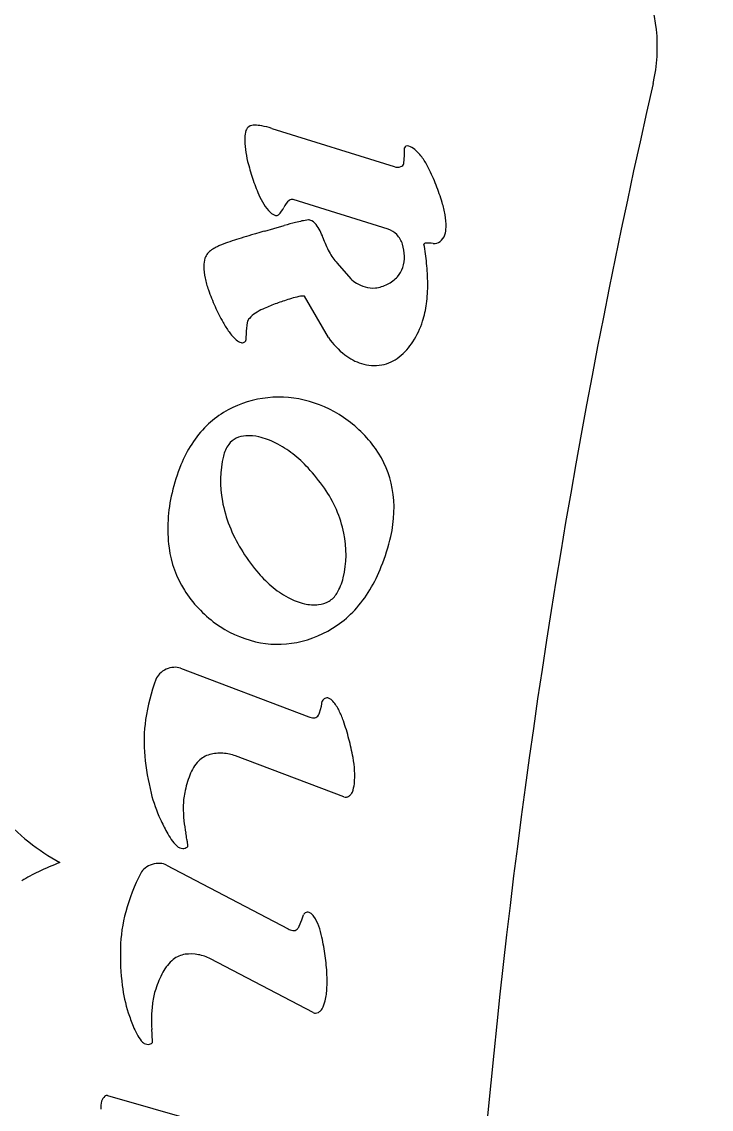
# Model space of a CAD drawing. Extents: x 7.4 to 31.4, y 13.7 to 28.6.
# Drawn here: x 29.354 to 31.445, y 22.021 to 25.318 of the extents above; entities that cross this region are included whole.
import ezdxf

# ---------------------------------------------------------------- set-up
doc = ezdxf.new("R2010")
doc.units = 0
doc.header["$MEASUREMENT"] = 0
doc.layers.add('APS_GEOMETRY', color=7, linetype='Continuous')

msp = doc.modelspace()

# ---------------------------------------------------------------- linework, layer by layer
at = {"layer": 'APS_GEOMETRY'}
for p, q in [((30.1116, 24.994948), (30.483014, 24.878863)), ((30.514378, 24.91333), (30.514261, 24.936017)), ((30.512676, 24.888124), (30.514378, 24.91333)), ((30.464833, 24.688933), (30.176893, 24.778929)), ((30.117936, 24.691378), (30.149778, 24.700408)), ((30.090732, 24.683601), (30.117936, 24.691378)), ((30.310129, 24.585944), (30.351103, 24.539163)), ((30.283432, 24.360583), (30.211261, 24.486094)), ((30.036891, 24.406753), (30.034604, 24.379671)), ((30.034604, 24.379671), (30.033547, 24.353233)), ((29.835184, 23.357963), (30.224059, 23.211152)), ((30.262313, 23.242926), (30.265109, 23.258676)), ((30.256864, 23.222926), (30.262313, 23.242926)), ((30.330799, 22.968137), (30.001924, 23.092296)), ((29.792818, 22.761063), (30.161065, 22.568263)), ((30.195053, 22.57598), (30.202883, 22.595173)), ((30.202883, 22.595173), (30.207564, 22.61047)), ((30.237605, 22.314115), (29.926176, 22.477168)), ((29.614107, 22.062669), (30.025211, 21.945287))]:
    msp.add_line(p, q, dxfattribs=at)
for centre, radius, start, end in [((30.781014, 25.243023), 0.5, 347.100475, 61.299397), ((54.662708, 19.773593), 24, 167.100475, 194.664928), ((30.053376, 24.98226), 0.020929, 121.457507, 162.643433), ((30.059335, 24.972519), 0.032348, 88.588829, 121.457507), ((30.056961, 24.876177), 0.128719, 79.102249, 88.588829), ((30.028862, 24.730229), 0.277347, 72.643433, 79.102249), ((30.244428, 24.960322), 0.214785, 178.304443, 187.916317), ((30.110922, 24.964274), 0.081221, 162.643433, 178.304443), ((30.366489, 24.977295), 0.338021, 187.916317, 194.091595), ((30.521661, 24.933704), 0.007753, 111.932839, 162.643433), ((30.523464, 24.929227), 0.012579, 72.643433, 111.932839), ((30.511723, 24.89166), 0.051939, 49.210847, 72.643433), ((30.452778, 24.823345), 0.142168, 35.110509, 49.210847), ((30.743047, 25.071821), 0.726262, 194.091595, 198.303406), ((30.369798, 24.765003), 0.243605, 26.666895, 35.110509), ((30.493217, 24.911507), 0.034202, 252.643433, 287.338586), ((30.499203, 24.892335), 0.014117, 287.338586, 342.643433), ((30.056346, 24.60758), 0.594367, 21.264184, 26.666895), ((30.627054, 25.033452), 0.604087, 198.303406, 203.360046), ((30.283722, 24.885163), 0.2301, 203.360046, 211.55757), ((29.955708, 24.568415), 0.702357, 16.686021, 21.264184), ((30.194471, 24.830347), 0.125359, 211.55757, 226.142976), ((30.204632, 24.728604), 0.062259, 129.58761, 154.51333), ((30.173087, 24.766751), 0.012758, 72.643433, 129.58761), ((30.317679, 24.676916), 0.324475, 9.948273, 16.686021), ((30.134255, 24.767679), 0.03845, 226.142976, 252.643433), ((30.125671, 24.740215), 0.009676, 252.643433, 313.588829), ((30.08031, 24.787867), 0.075466, 313.588829, 334.51333), ((30.434511, 24.697408), 0.205859, 359.464843, 9.948273), ((30.547384, 23.293764), 1.461758, 104.392611, 105.783653), ((30.297635, 24.266995), 0.456992, 101.904631, 104.392611), ((30.244202, 24.520453), 0.197964, 96.222973, 101.904631), ((30.224005, 24.705671), 0.011648, 72.643433, 96.222973), ((30.21634, 24.681147), 0.037341, 36.709935, 72.643433), ((30.133088, 24.61907), 0.14119, 18.454597, 36.709935), ((30.560056, 24.696235), 0.080309, 342.643433, 359.464843), ((30.688907, 22.501505), 2.262272, 107.22272, 107.954646), ((30.869729, 21.918181), 2.872979, 106.57323, 107.22272), ((30.851149, 21.980613), 2.807841, 106.240938, 106.57323), ((32.051075, 17.861428), 7.098238, 106.031946, 106.240938), ((30.510986, 24.74518), 0.257195, 198.454597, 208.986057), ((30.446677, 24.630841), 0.060863, 43.675772, 72.643433), ((30.434897, 24.619593), 0.077151, 18.005895, 43.675772), ((30.598156, 24.684327), 0.040391, 306.286235, 342.643433), ((30.213944, 24.133283), 0.569479, 118.350752, 120.029377), ((30.0712, 24.397825), 0.268884, 115.907728, 118.350752), ((30.004042, 24.536085), 0.115176, 110.212025, 115.907728), ((30.217406, 23.956554), 0.732735, 107.954646, 110.212025), ((30.395227, 24.6067), 0.118863, 0.571352, 18.005895), ((30.577143, 24.642506), 0.004109, 95.186494, 162.643433), ((29.905398, 24.520067), 0.679176, 5.533984, 10.491011), ((30.587505, 24.528347), 0.118738, 83.328345, 95.186494), ((30.604707, 24.675405), 0.029322, 263.328345, 306.286235), ((29.983532, 24.577861), 0.077853, 162.643433, 180.298643), ((29.953901, 24.587122), 0.046808, 141.984523, 162.643433), ((29.949721, 24.59039), 0.041502, 120.029377, 141.984523), ((30.465604, 24.720039), 0.205314, 208.986057, 220.777455), ((30.40163, 24.606763), 0.112461, 342.643433, 0.571352), ((30.087463, 24.578403), 0.181785, 180.298643, 191.826379), ((30.437734, 24.595479), 0.074634, 317.72541, 342.643433), ((29.843665, 24.514086), 0.741199, 0.789011, 5.533984), ((30.185315, 24.598892), 0.281759, 191.826379, 199.374413), ((30.406352, 24.592206), 0.07659, 223.832639, 240.236014), ((30.416066, 24.615178), 0.103918, 296.655672, 317.72541), ((30.487797, 24.705261), 0.602399, 199.374413, 204.534576), ((30.434592, 24.641588), 0.133477, 240.236014, 252.643433), ((30.417176, 24.585865), 0.075096, 252.643433, 276.814877), ((30.412926, 24.621433), 0.110917, 276.814877, 296.655672), ((30.176469, 24.518669), 0.408362, 352.226377, 0.789011), ((30.542472, 23.303707), 1.232802, 108.064497, 109.947381), ((30.284317, 24.095196), 0.400277, 104.759807, 108.064497), ((30.228359, 24.307591), 0.180633, 97.542829, 104.759807), ((30.206668, 24.471399), 0.015396, 72.643433, 97.542829), ((30.598199, 24.755654), 0.723758, 204.534576, 208.833382), ((30.11679, 24.352121), 0.098865, 123.280975, 137.528598), ((30.159509, 24.28704), 0.176713, 115.079662, 123.280975), ((30.275679, 24.038814), 0.450779, 109.947381, 115.079662), ((30.257889, 24.507554), 0.326187, 342.643433, 352.226377), ((30.20761, 24.54063), 0.277893, 208.833382, 215.773535), ((30.067592, 24.397158), 0.032166, 137.528598, 162.643433), ((30.332896, 24.484111), 0.247602, 326.728419, 342.643433), ((30.104455, 24.466304), 0.150751, 215.773535, 228.258802), ((30.030696, 24.38364), 0.039964, 228.258802, 252.643433), ((30.022292, 24.35675), 0.011792, 252.643433, 297.643433), ((30.022292, 24.35675), 0.011792, 297.643433, 342.643433), ((30.492557, 24.510743), 0.257451, 215.679914, 231.865168), ((30.370072, 24.459717), 0.203137, 309.145224, 326.728419), ((30.430458, 24.431644), 0.156888, 231.865168, 252.643433), ((30.425196, 24.391997), 0.115818, 280.027905, 309.145224), ((30.422619, 24.406566), 0.130613, 252.643433, 280.027905), ((30.134137, 23.853552), 0.32668, 98.840932, 121.107167), ((30.134043, 23.854155), 0.32607, 76.553618, 98.840932), ((30.125481, 23.818345), 0.362889, 55.770959, 76.553618), ((30.108335, 23.896312), 0.276739, 121.107167, 134.70791), ((30.112429, 23.79916), 0.386094, 35.629231, 55.770959), ((30.141104, 23.863208), 0.323319, 134.70791, 147.286568), ((30.192164, 23.830411), 0.384005, 147.286568, 157.955168), ((30.062296, 23.978229), 0.099865, 144.358159, 166.553618), ((30.029077, 24.002049), 0.058988, 115.35017, 144.358159), ((30.038368, 23.982437), 0.08069, 93.447348, 115.35017), ((30.041632, 23.928259), 0.134966, 76.553618, 93.447348), ((30.018268, 23.830539), 0.23544, 63.376007, 76.553618), ((29.985104, 23.764381), 0.309446, 51.887731, 63.376007), ((29.940539, 23.70757), 0.381651, 42.503205, 51.887731), ((30.185864, 23.851791), 0.295745, 9.902663, 35.629231), ((30.383627, 23.75288), 0.59057, 157.955168, 166.553618), ((30.282579, 23.925562), 0.326356, 166.553618, 190.705333), ((29.774112, 23.555051), 0.607393, 35.067369, 42.503205), ((29.968441, 23.691462), 0.369966, 11.938416, 35.067369), ((30.261451, 23.782091), 0.464951, 166.553618, 187.231381), ((30.124562, 23.841089), 0.357975, 346.553618, 9.902663), ((30.381003, 23.944169), 0.426524, 190.705333, 211.794355), ((30.029077, 23.704283), 0.30799, 346.553618, 11.938416), ((29.795104, 23.919859), 0.696718, 338.653157, 346.553618), ((30.110587, 23.762949), 0.312877, 187.231381, 212.506192), ((30.546751, 24.046915), 0.621535, 211.794355, 219.362221), ((30.348313, 23.884135), 0.364874, 219.362221, 229.244508), ((30.016888, 23.83318), 0.458598, 328.911248, 338.653157), ((30.295931, 23.823354), 0.284635, 229.244508, 241.784961), ((30.168206, 23.671018), 0.16494, 328.654128, 346.553618), ((30.158468, 23.793459), 0.369652, 212.506192, 234.064063), ((30.249396, 23.621565), 0.069874, 300.997366, 328.654128), ((30.080284, 23.794954), 0.38457, 317.368458, 328.911248), ((30.258538, 23.75366), 0.205544, 241.784961, 256.553618), ((30.240161, 23.676799), 0.126516, 256.553618, 276.056067), ((30.245298, 23.628386), 0.077832, 276.056067, 300.997366), ((30.130913, 23.748347), 0.315754, 304.62508, 317.368458), ((30.141074, 23.769462), 0.340014, 234.064063, 256.553618), ((30.122636, 23.760334), 0.330322, 281.328759, 304.62508), ((30.130047, 23.723342), 0.292594, 256.553618, 281.328759), ((29.819725, 23.292617), 0.068469, 114.317178, 134.766726), ((29.819725, 23.292617), 0.068469, 93.86763, 114.317178), ((29.818326, 23.31331), 0.047729, 69.317178, 93.86763), ((30.302691, 23.119496), 0.579578, 159.317178, 171.729268), ((29.80512, 23.307342), 0.047729, 134.766726, 159.317178), ((30.278848, 23.253489), 0.014686, 114.168358, 159.317178), ((30.278924, 23.25332), 0.014871, 69.317178, 114.168358), ((30.272677, 23.236772), 0.032559, 40.47756, 69.317178), ((30.19376, 23.169425), 0.136307, 26.49614, 40.47756), ((30.245355, 23.267562), 0.060296, 249.317178, 263.66651), ((30.239557, 23.222416), 0.015, 294.317178, 321.86999), ((30.222268, 23.235987), 0.036979, 321.86999, 339.317178), ((30.076486, 23.110964), 0.267345, 19.127359, 26.49614), ((30.184827, 23.136629), 0.460475, 171.729268, 185.661437), ((30.240189, 23.221016), 0.013464, 263.66651, 294.317178), ((29.62468, 22.95427), 0.745551, 14.716728, 19.127359), ((29.642325, 22.958905), 0.727307, 10.19444, 14.716728), ((30.503442, 23.168214), 0.780652, 185.661437, 193.958126), ((29.944222, 23.024028), 0.075511, 105.863119, 135.901514), ((29.956124, 22.963256), 0.137319, 86.808984, 103.708505), ((29.956629, 22.972318), 0.128243, 69.317178, 86.808984), ((30.007277, 23.024534), 0.356502, 3.73338, 10.19444), ((29.978433, 22.990877), 0.123149, 135.901514, 159.317178), ((30.127248, 23.032362), 0.236275, 354.082387, 3.73338), ((30.193904, 22.909531), 0.353464, 159.317178, 168.304815), ((30.051572, 22.938994), 0.208114, 168.304815, 180.026216), ((30.338585, 22.989356), 0.018911, 319.154574, 339.317178), ((30.261539, 23.018443), 0.101265, 339.317178, 354.082387), ((30.173136, 23.086116), 0.440296, 193.958126, 205.013044), ((30.335576, 22.98079), 0.013525, 249.317178, 279.924276), ((30.334398, 22.98752), 0.020357, 279.924276, 304.770678), ((30.324924, 23.001166), 0.03697, 304.770678, 319.154574), ((30.313588, 22.939114), 0.47013, 180.026216, 185.259474), ((29.853383, 23.435946), 0.770644, 222.67969, 231.630338), ((30.397041, 23.190587), 0.687374, 205.013044, 208.582921), ((30.212986, 22.929853), 0.369102, 185.259474, 191.166229), ((30.018163, 22.984163), 0.255912, 208.582921, 214.435173), ((28.442109, 22.580295), 1.435944, 10.404683, 11.166229), ((29.800752, 23.36947), 0.685855, 231.630338, 241.119325), ((29.917461, 22.915119), 0.133814, 214.435173, 225.393363), ((29.843435, 22.84007), 0.0284, 225.393363, 249.317178), ((29.838586, 22.842723), 0.031574, 289.122749, 302.44728), ((29.452977, 22.765909), 0.408177, 8.976287, 10.404683), ((29.853246, 22.819665), 0.00425, 302.44728, 339.317178), ((29.699235, 22.804808), 0.158865, 5.333961, 8.976287), ((29.854259, 22.819282), 0.003167, 339.317178, 5.333961), ((29.842734, 22.838213), 0.026415, 249.317178, 267.752127), ((29.842471, 22.831518), 0.019715, 267.752127, 289.122749), ((29.777395, 21.95374), 0.871387, 110.692177, 115.359121), ((29.756848, 22.714454), 0.047729, 127.814681, 152.365133), ((29.769564, 22.698069), 0.068469, 107.365133, 127.814681), ((29.769564, 22.698069), 0.068469, 86.915586, 107.365133), ((29.77068, 22.718779), 0.047729, 62.365133, 86.915586), ((29.649064, 22.224504), 0.571751, 115.359121, 121.121444), ((30.228024, 22.467763), 0.579578, 152.365133, 164.777223), ((30.1131, 22.499037), 0.460475, 164.777223, 178.709392), ((30.220575, 22.603658), 0.014686, 107.216313, 152.365133), ((30.22063, 22.603481), 0.014871, 62.365133, 107.216313), ((30.212426, 22.587811), 0.032559, 33.525515, 62.365133), ((30.125937, 22.53051), 0.136307, 19.544095, 33.525515), ((30.189032, 22.621681), 0.060296, 242.365133, 256.714465), ((30.17827, 22.576103), 0.013464, 256.714465, 287.365133), ((30.177812, 22.577569), 0.015, 287.365133, 314.917945), ((30.162293, 22.593132), 0.036979, 314.917945, 332.365133), ((30.002449, 22.486674), 0.267345, 12.175314, 19.544095), ((29.535, 22.385818), 0.745551, 7.764683, 12.175314), ((30.433196, 22.491825), 0.780652, 178.709392, 187.006081), ((29.860636, 22.416386), 0.075511, 98.911074, 128.949469), ((29.865094, 22.35462), 0.137319, 79.856939, 96.75646), ((29.866693, 22.363554), 0.128243, 62.365133, 79.856939), ((29.553076, 22.388283), 0.727307, 3.242395, 7.764683), ((29.890583, 22.379338), 0.123149, 128.949469, 152.365133), ((30.094624, 22.27251), 0.353464, 152.365133, 161.35277), ((29.923288, 22.409256), 0.356502, 356.781335, 3.242395), ((30.095381, 22.45031), 0.440296, 187.006081, 198.060999), ((30.043325, 22.402505), 0.236275, 347.130342, 356.781335), ((29.956904, 22.318984), 0.208114, 161.35277, 173.074171), ((30.217008, 22.287389), 0.47013, 173.074171, 178.307429), ((30.247903, 22.334235), 0.018911, 312.202529, 332.365133), ((30.174943, 22.372434), 0.101265, 332.365133, 347.130342), ((30.330286, 22.526912), 0.687374, 198.060999, 201.630876), ((30.116024, 22.290373), 0.369102, 178.307429, 184.214184), ((30.243879, 22.326097), 0.013525, 242.365133, 272.972231), ((30.243524, 22.33292), 0.020357, 272.972231, 297.818633), ((30.235772, 22.347613), 0.03697, 297.818633, 312.202529), ((29.929208, 22.367864), 0.255912, 201.630876, 207.483128), ((28.315858, 22.157729), 1.435944, 3.452638, 4.214184), ((29.820889, 22.311517), 0.133814, 207.483128, 218.441318), ((29.738324, 22.24598), 0.0284, 218.441318, 242.365133), ((29.745593, 22.224537), 0.00425, 295.495235, 332.365133), ((29.34176, 22.219625), 0.408177, 2.024242, 3.452638), ((29.746552, 22.224034), 0.003167, 332.365133, 358.381916), ((29.590916, 22.228431), 0.158865, 358.381916, 2.024242), ((29.737403, 22.244221), 0.026415, 242.365133, 260.800082), ((29.736332, 22.237607), 0.019715, 260.800082, 282.170704), ((29.733832, 22.2492), 0.031574, 282.170704, 295.495235), ((29.628079, 22.036198), 0.033447, 133.545493, 164.064359), ((29.611522, 22.053617), 0.009415, 74.064359, 133.545493), ((29.671397, 22.023829), 0.078496, 164.064359, 181.933684)]:
    msp.add_arc(centre, radius, start, end, dxfattribs=at)

doc.saveas('drawing.dxf')
